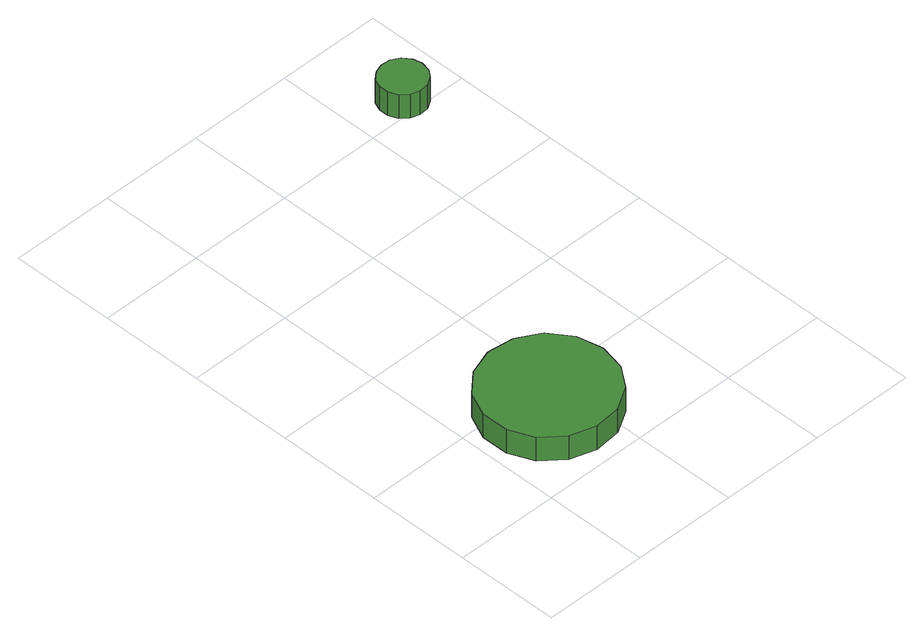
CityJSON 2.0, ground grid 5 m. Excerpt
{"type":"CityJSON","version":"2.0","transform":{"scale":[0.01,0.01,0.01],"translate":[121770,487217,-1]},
"CityObjects":{
"tree1":{"type":"SolitaryVegetationObject","attributes":{"function":"something"},"geometry":[{"type":"MultiSurface","lod":"1","boundaries":[[[0,1,2,3,4,5,6,7,8,9,10,11,12,13,14]],[[15,16,17,18,19,20,21,22,23,24,25,26,27,28,29]],[[0,29,28,1]],[[1,28,27,2]],[[2,27,26,3]],[[3,26,25,4]],[[4,25,24,5]],[[5,24,23,6]],[[6,23,22,7]],[[7,22,21,8]],[[8,21,20,9]],[[9,20,19,10]],[[10,19,18,11]],[[11,18,17,12]],[[12,17,16,13]],[[13,16,15,14]],[[14,15,29,0]]]}]},
"tree2":{"type":"SolitaryVegetationObject","attributes":{"function":"something"},"geometry":[{"type":"MultiSurface","lod":"1","boundaries":[[[30,31,32,33,34,35,36,37,38,39,40,41,42,43,44]],[[45,46,47,48,49,50,51,52,53,54,55,56,57,58,59]],[[30,59,58,31]],[[31,58,57,32]],[[32,57,56,33]],[[33,56,55,34]],[[34,55,54,35]],[[35,54,53,36]],[[36,53,52,37]],[[37,52,51,38]],[[38,51,50,39]],[[39,50,49,40]],[[40,49,48,41]],[[41,48,47,42]],[[42,47,46,43]],[[43,46,45,44]],[[44,45,59,30]]]}]}
},
"vertices":[
[675,379,189],[648,505,189],[572,610,189],[461,674,189],[333,688,189],[210,648,189],[114,561,189],[62,444,189],[62,315,189],[114,197,189],[210,111,189],[333,71,189],[461,85,189],[572,149,189],[648,253,189],[648,253,62],[572,149,62],[461,85,62],[333,71,62],[210,111,62],[114,197,62],[62,315,62],[62,444,62],[114,561,62],[210,648,62],[333,688,62],[461,674,62],[572,610,62],[648,505,62],[675,379,62],
[1345,2065,202],[1335,2110,202],[1308,2147,202],[1269,2170,202],[1223,2174,202],[1179,2160,202],[1145,2130,202],[1127,2088,202],[1127,2042,202],[1145,2000,202],[1179,1969,202],[1223,1955,202],[1269,1960,202],[1308,1983,202],[1335,2020,202],[1335,2020,75],[1308,1983,75],[1269,1960,75],[1223,1955,75],[1179,1969,75],[1145,2000,75],[1127,2042,75],[1127,2088,75],[1145,2130,75],[1179,2160,75],[1223,2174,75],[1269,2170,75],[1308,2147,75],[1335,2110,75],[1345,2065,75]
]}
